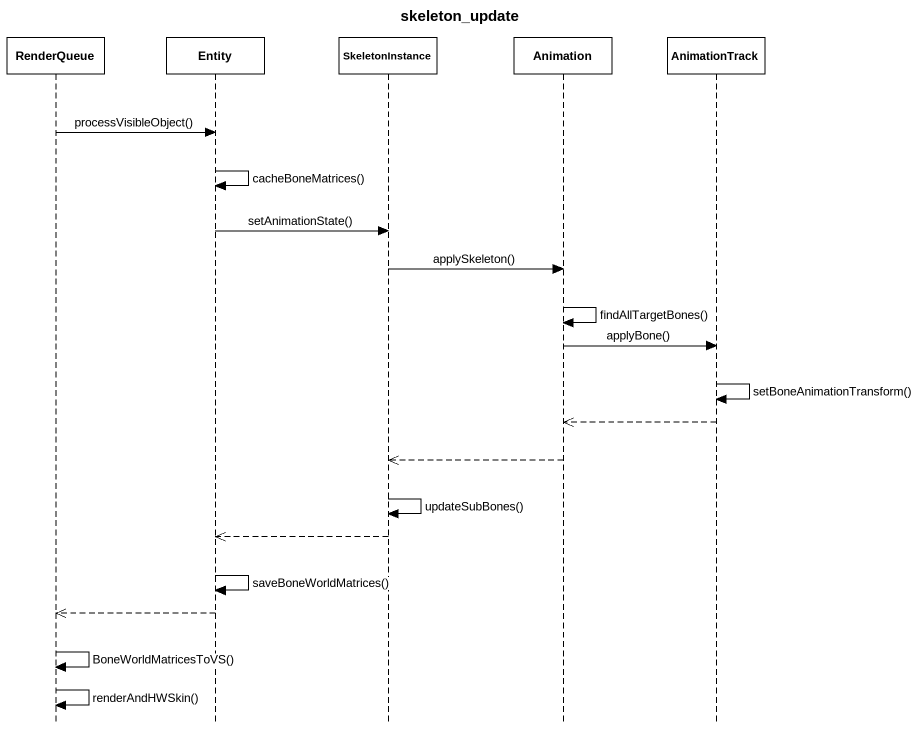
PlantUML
@startuml
title skeleton_update
hide footbox
participant RenderQueue
participant "Entity" as Entity_
participant SkeletonInstance
participant Animation
participant AnimationTrack

RenderQueue -> Entity_ : processVisibleObject()
Entity_ -> Entity_ : cacheBoneMatrices()
Entity_ -> SkeletonInstance : setAnimationState()
SkeletonInstance -> Animation : applySkeleton()
Animation -> Animation : findAllTargetBones()
Animation -> AnimationTrack : applyBone()
AnimationTrack -> AnimationTrack : setBoneAnimationTransform()
AnimationTrack -->> Animation
Animation -->> SkeletonInstance
SkeletonInstance -> SkeletonInstance : updateSubBones()
SkeletonInstance -->> Entity_
Entity_ -> Entity_ : saveBoneWorldMatrices()
Entity_ -->> RenderQueue
RenderQueue -> RenderQueue : BoneWorldMatricesToVS()
RenderQueue -> RenderQueue : renderAndHWSkin()
@enduml
